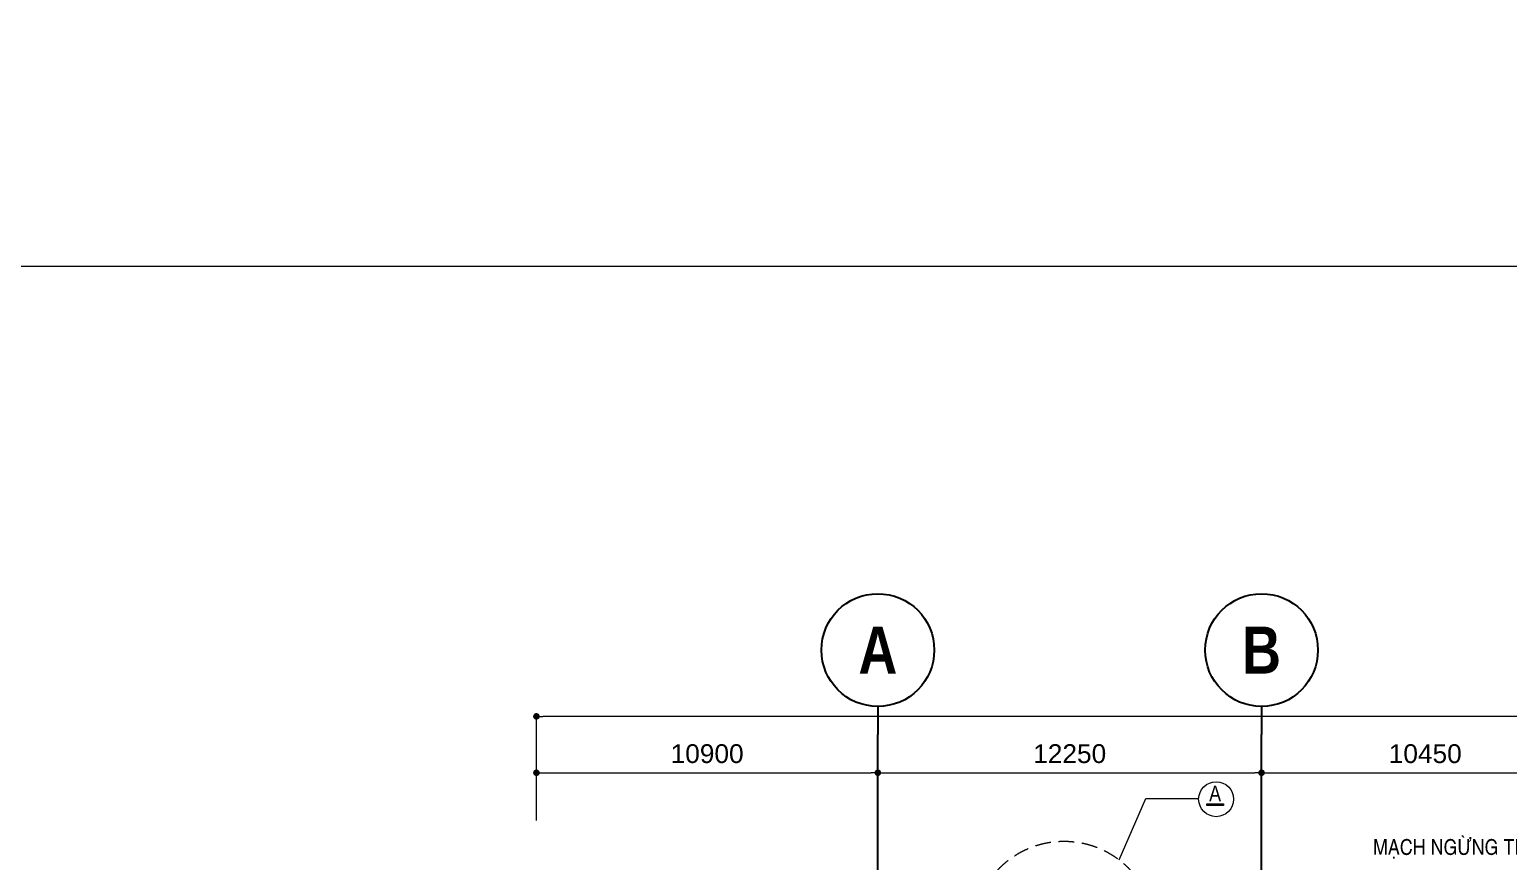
# Model space of a CAD drawing. Header units: millimetres. Extents: x 2356525 to 2927188, y -665534 to -417818.
# Drawn here: x 2675209 to 2722420, y -444375 to -417818 of the extents above; entities that cross this region are included whole.
import ezdxf
from ezdxf.enums import TextEntityAlignment as Align
from ezdxf.xclip import XClip

# ---------------------------------------------------------------- set-up
doc = ezdxf.new("R2010")
doc.units = ezdxf.units.MM
doc.header["$LTSCALE"] = 200
doc.header["$MEASUREMENT"] = 0
doc.header["$XCLIPFRAME"] = 0
for name, pattern in [('CHG_XX_Cot_Ham 2$0$MB_Luoi truc$0$HTT Hidden 21', [3, 2, -1]), ('CHG_XX_Luoi truc$0$MB_Luoi truc$0$Center101', [13, 10, -1, 1, -1]), ('HIDDEN', [0.375, 0.25, -0.125])]:
    doc.linetypes.add(name, pattern=pattern)
doc.layers.get('0').update_dxf_attribs({"lineweight": 9})
doc.layers.get('Defpoints').update_dxf_attribs({"color": 10, "lineweight": 0})
for name, color, linetype, lineweight in [('CHG_XX_Cot_Ham 2$0$MB_Luoi truc$0$Dim 300', 1, 'Continuous', 5), ('CHG_XX_Cot_Ham 2$0$NS-Pier-H2', 150, 'Continuous', 13), ('CHG_XX_Damsan_Ham 2$0$CHG_XX_Damsan_Ham 2$0$CHG_XX_Damsan_Ham 2$0$Start net bao', 3, 'Continuous', 18), ('CHG_XX_Damsan_Ham 2$0$CHG_XX_Damsan_Ham 2$0$DBAO', 3, 'Continuous', 13), ('CHG_XX_Damsan_Ham 2$0$CHG_XX_Damsan_Ham 2$0$Start net bao', 3, 'Continuous', 18), ('CHG_XX_Damsan_Ham 2$0$HATCH', 57, 'Continuous', 9), ('DBAO', 90, 'Continuous', 13), ('DMo', 9, 'HIDDEN', 9), ('STICK', 1, 'Continuous', 9), ('TEXT P X', 1, 'Continuous', 9)]:
    doc.layers.add(name, color=color, linetype=linetype, lineweight=lineweight)
doc.layers.add('CHG_XX_Luoi truc$0$Grid', color=34, linetype='Continuous')
doc.layers.add('CHG_XX_Luoi truc$0$Grid Line', color=251, linetype='CHG_XX_Luoi truc$0$MB_Luoi truc$0$Center101')
doc.styles.add('CHG_XX_Cot_Ham 2$0$MB_Luoi truc$0$Arial_C', font='arial.ttf')
doc.styles.add('CHG_XX_Luoi truc$0$MB_Luoi truc$0$Grid A-F$0$VNI-HelveCB', font='')
doc.styles.add('TTP-HelCon', font='')
doc.styles.get('CHG_XX_Luoi truc$0$MB_Luoi truc$0$Grid A-F$0$VNI-HelveCB').set_extended_font_data('VNI-Helve-Condense', bold=True)
doc.styles.get('TTP-HelCon').set_extended_font_data('VNI-Helve-Condense')
doc.dimstyles.new('CHG_XX_Cot_Ham 2$0$MB_Luoi truc$0$Dim 300 (A1-A2)', dxfattribs={"dimscale": 300, "dimtxt": 2, "dimasz": 0.7, "dimexe": 0, "dimexo": 1, "dimgap": 1, "dimtad": 1, "dimdec": 0, "dimzin": 12, "dimdsep": 46, "dimtxsty": 'CHG_XX_Cot_Ham 2$0$MB_Luoi truc$0$Arial_C', "dimblk": 'CHG_XX_Cot_Ham 2$0$MB_Luoi truc$0$_Dot', "dimcen": 1, "dimclrd": 256, "dimclre": 256, "dimclrt": 3, "dimadec": 0, "dimazin": 0, "dimtfac": 1, "dimtdec": 0, "dimtix": 1, "dimtmove": 2, "dimatfit": 3, "dimldrblk": 'CHG_XX_Cot_Ham 2$0$MB_Luoi truc$0$HTT Arrow 30', "dimfxl": 1, "dimtolj": 1, "dimtzin": 0, "dimarcsym": 0})
doc.dimstyles.new('TTP-100', dxfattribs={"dimscale": 100, "dimtxt": 2.5, "dimasz": 1, "dimexe": 1, "dimexo": 0, "dimgap": 0.09, "dimtad": 0, "dimdec": 4, "dimrnd": 1, "dimdsep": 46, "dimtxsty": 'TTP-HelCon', "dimblk": 'Stick', "dimcen": 0.09, "dimdle": 1.5, "dimclrd": 256, "dimclre": 256, "dimclrt": 7, "dimadec": 0, "dimazin": 0, "dimtfac": 1, "dimtdec": 4, "dimtix": 1, "dimtmove": 0, "dimatfit": 3, "dimfxl": 1, "dimtvp": 1, "dimtolj": 1, "dimtzin": 0, "dimlwd": -1, "dimlwe": -1, "dimarcsym": 1})

# ---------------------------------------------------------------- blocks, each defined once
blk = doc.blocks.new('Stick')
at = {"layer": 'STICK'}
h = blk.add_hatch(color=256, dxfattribs=at)
edge = h.paths.add_edge_path()
edge.add_line((0.3, 0.5), (-0.5, -0.3))
edge.add_arc((-0.4, -0.4), 0.141, 135, 315)
edge.add_line((-0.3, -0.5), (0.5, 0.3))
edge.add_arc((0.4, 0.4), 0.141, 315, 495)
blk.add_line((1, 0), (-1, 0), dxfattribs=at)
blk.add_lwpolyline([(0.3, 0.5), (-0.5, -0.3, 1), (-0.3, -0.5), (0.5, 0.3, 1), (0.3, 0.5, 1)], format="xyb", dxfattribs=at)
blk = doc.blocks.new('CHG_XX_Cot_Ham 2$0$MB_Luoi truc$0$_Dot')
at = {"color": 0, "linetype": 'ByBlock', "lineweight": -2}
blk.add_line((-0.5, 0), (-1, 0), dxfattribs=at)
at = {"color": 0, "linetype": 'ByBlock', "const_width": 0.5}
blk.add_lwpolyline([(-0.25, 0, 1), (0.25, 0, 1)], format="xyb", close=True, dxfattribs=at)
blk = doc.blocks.new('*D791')
at = {"layer": 'CHG_XX_Cot_Ham 2$0$MB_Luoi truc$0$Dim 300', "lineweight": -2, "transparency": 16777216}
for p, q in [((-10900, 166908), (-10900, 168437)), ((-10690, 168437), (-210, 168437)), ((0, 166908), (0, 168437))]:
    blk.add_line(p, q, dxfattribs=at)
at = {"layer": 'Defpoints', "color": 0, "transparency": 16777216}
for p in [(0, 168437), (-10900, 166608), (0, 166608)]:
    blk.add_point(p, dxfattribs=at)
at = {"layer": 'CHG_XX_Cot_Ham 2$0$MB_Luoi truc$0$Dim 300', "lineweight": -2, "transparency": 16777216, "xscale": 210, "yscale": 210, "zscale": 210, "rotation": 180}
blk.add_blockref('CHG_XX_Cot_Ham 2$0$MB_Luoi truc$0$_Dot', (-10900, 168437), dxfattribs=at)
at = {"layer": 'CHG_XX_Cot_Ham 2$0$MB_Luoi truc$0$Dim 300', "lineweight": -2, "transparency": 16777216, "xscale": 210, "yscale": 210, "zscale": 210}
blk.add_blockref('CHG_XX_Cot_Ham 2$0$MB_Luoi truc$0$_Dot', (0, 168437), dxfattribs=at)
at = {"layer": 'CHG_XX_Cot_Ham 2$0$MB_Luoi truc$0$Dim 300', "color": 3, "transparency": 16777216, "insert": (-5450, 169043), "char_height": 600, "attachment_point": 5, "style": 'CHG_XX_Cot_Ham 2$0$MB_Luoi truc$0$Arial_C'}
blk.add_mtext('\\A1;10900', dxfattribs=at)
blk = doc.blocks.new('CHG_XX_Cot_Ham 2$0$MB_Luoi truc$0$HTT Arrow 30')
blk.add_hatch(color=256).paths.add_polyline_path([(-2.5, 0.375), (-2.5, -0.375), (0, 0)])
at = {"color": 0, "linetype": 'ByBlock', "lineweight": -2}
for p, q in [((0, 0), (-2.5, 0.375)), ((-2.5, -0.375), (-2.5, 0.375)), ((0, 0), (-2.5, -0.375))]:
    blk.add_line(p, q, dxfattribs=at)
blk = doc.blocks.new('*D792')
at = {"layer": 'CHG_XX_Cot_Ham 2$0$MB_Luoi truc$0$Dim 300', "lineweight": -2, "transparency": 16777216}
for p, q in [((0, 166908), (0, 168437)), ((210, 168437), (12040, 168437)), ((12250, 166908), (12250, 168437))]:
    blk.add_line(p, q, dxfattribs=at)
at = {"layer": 'Defpoints', "color": 0, "transparency": 16777216}
for p in [(12250, 168437), (0, 166608), (12250, 166608)]:
    blk.add_point(p, dxfattribs=at)
at = {"layer": 'CHG_XX_Cot_Ham 2$0$MB_Luoi truc$0$Dim 300', "lineweight": -2, "transparency": 16777216, "xscale": 210, "yscale": 210, "zscale": 210, "rotation": 180}
blk.add_blockref('CHG_XX_Cot_Ham 2$0$MB_Luoi truc$0$_Dot', (0, 168437), dxfattribs=at)
at = {"layer": 'CHG_XX_Cot_Ham 2$0$MB_Luoi truc$0$Dim 300', "lineweight": -2, "transparency": 16777216, "xscale": 210, "yscale": 210, "zscale": 210}
blk.add_blockref('CHG_XX_Cot_Ham 2$0$MB_Luoi truc$0$_Dot', (12250, 168437), dxfattribs=at)
at = {"layer": 'CHG_XX_Cot_Ham 2$0$MB_Luoi truc$0$Dim 300', "color": 3, "transparency": 16777216, "insert": (6125, 169043), "char_height": 600, "attachment_point": 5, "style": 'CHG_XX_Cot_Ham 2$0$MB_Luoi truc$0$Arial_C'}
blk.add_mtext('\\A1;12250', dxfattribs=at)
blk = doc.blocks.new('*D793')
at = {"layer": 'CHG_XX_Cot_Ham 2$0$MB_Luoi truc$0$Dim 300', "lineweight": -2, "transparency": 16777216}
for p, q in [((12250, 166908), (12250, 168437)), ((12460, 168437), (22490, 168437)), ((22700, 166908), (22700, 168437))]:
    blk.add_line(p, q, dxfattribs=at)
at = {"layer": 'Defpoints', "color": 0, "transparency": 16777216}
for p in [(22700, 168437), (12250, 166608), (22700, 166608)]:
    blk.add_point(p, dxfattribs=at)
at = {"layer": 'CHG_XX_Cot_Ham 2$0$MB_Luoi truc$0$Dim 300', "lineweight": -2, "transparency": 16777216, "xscale": 210, "yscale": 210, "zscale": 210, "rotation": 180}
blk.add_blockref('CHG_XX_Cot_Ham 2$0$MB_Luoi truc$0$_Dot', (12250, 168437), dxfattribs=at)
at = {"layer": 'CHG_XX_Cot_Ham 2$0$MB_Luoi truc$0$Dim 300', "lineweight": -2, "transparency": 16777216, "xscale": 210, "yscale": 210, "zscale": 210}
blk.add_blockref('CHG_XX_Cot_Ham 2$0$MB_Luoi truc$0$_Dot', (22700, 168437), dxfattribs=at)
at = {"layer": 'CHG_XX_Cot_Ham 2$0$MB_Luoi truc$0$Dim 300', "color": 3, "transparency": 16777216, "insert": (17475, 169043), "char_height": 600, "attachment_point": 5, "style": 'CHG_XX_Cot_Ham 2$0$MB_Luoi truc$0$Arial_C'}
blk.add_mtext('\\A1;10450', dxfattribs=at)
blk = doc.blocks.new('*D804')
at = {"layer": 'CHG_XX_Cot_Ham 2$0$MB_Luoi truc$0$Dim 300', "lineweight": -2, "transparency": 16777216}
for p, q in [((-10900, 166908), (-10900, 170237)), ((105840, 170237), (-10690, 170237)), ((106050, 166908), (106050, 170237))]:
    blk.add_line(p, q, dxfattribs=at)
at = {"layer": 'Defpoints', "color": 0, "transparency": 16777216}
for p in [(-10900, 170237), (-10900, 166608), (106050, 166608)]:
    blk.add_point(p, dxfattribs=at)
at = {"layer": 'CHG_XX_Cot_Ham 2$0$MB_Luoi truc$0$Dim 300', "lineweight": -2, "transparency": 16777216, "xscale": 210, "yscale": 210, "zscale": 210, "rotation": 180}
blk.add_blockref('CHG_XX_Cot_Ham 2$0$MB_Luoi truc$0$_Dot', (-10900, 170237), dxfattribs=at)
at = {"layer": 'CHG_XX_Cot_Ham 2$0$MB_Luoi truc$0$Dim 300', "lineweight": -2, "transparency": 16777216, "xscale": 210, "yscale": 210, "zscale": 210}
blk.add_blockref('CHG_XX_Cot_Ham 2$0$MB_Luoi truc$0$_Dot', (106050, 170237), dxfattribs=at)
at = {"layer": 'CHG_XX_Cot_Ham 2$0$MB_Luoi truc$0$Dim 300', "color": 3, "transparency": 16777216, "insert": (47575, 170843), "char_height": 600, "attachment_point": 5, "style": 'CHG_XX_Cot_Ham 2$0$MB_Luoi truc$0$Arial_C'}
blk.add_mtext('\\A1;116950', dxfattribs=at)
blk = doc.blocks.new('*U835')
at = {"layer": 'CHG_XX_Luoi truc$0$Grid', "lineweight": -2}
blk.add_line((0, 611), (0, 608), dxfattribs=at)
blk.add_circle((0, 617), 6, dxfattribs=at)
at = {"layer": 'CHG_XX_Luoi truc$0$Grid Line'}
blk.add_line((0, 0), (0, 608), dxfattribs=at)
at = {"layer": 'CHG_XX_Luoi truc$0$Grid', "lineweight": -2, "style": 'CHG_XX_Luoi truc$0$MB_Luoi truc$0$Grid A-F$0$VNI-HelveCB'}
for tag, p in [('GRIDSUB', (0, 617)), ('GRID', (0, -9))]:
    blk.add_attdef(tag, text='', height=5, dxfattribs=at).set_placement(p, align=Align.MIDDLE)
blk = doc.blocks.new('*U836')
at = {"layer": 'CHG_XX_Luoi truc$0$Grid', "lineweight": -2}
blk.add_line((0, 611), (0, 608), dxfattribs=at)
blk.add_circle((0, 617), 6, dxfattribs=at)
at = {"layer": 'CHG_XX_Luoi truc$0$Grid Line'}
blk.add_line((0, 0), (0, 608), dxfattribs=at)
at = {"layer": 'CHG_XX_Luoi truc$0$Grid', "lineweight": -2, "style": 'CHG_XX_Luoi truc$0$MB_Luoi truc$0$Grid A-F$0$VNI-HelveCB'}
for tag, p in [('GRIDSUB', (0, 617)), ('GRID', (0, -9))]:
    blk.add_attdef(tag, text='', height=5, dxfattribs=at).set_placement(p, align=Align.MIDDLE)
blk = doc.blocks.new('CHG_XX_Luoi truc')
at = {"layer": 'CHG_XX_Luoi truc$0$Grid'}
ref = blk.add_blockref('*U836', (0, -12747), dxfattribs=dict(at, xscale=300, yscale=300, zscale=300))
ref.add_attrib('GRIDSUB', 'A', dxfattribs={"lineweight": -2, "height": 1500, "style": 'CHG_XX_Luoi truc$0$MB_Luoi truc$0$Grid A-F$0$VNI-HelveCB'}).set_placement((0, 172353), align=Align.MIDDLE)
ref = blk.add_blockref('*U835', (12250, -12747), dxfattribs=dict(at, xscale=300, yscale=300, zscale=300))
ref.add_attrib('GRIDSUB', 'B', dxfattribs={"lineweight": -2, "height": 1500, "style": 'CHG_XX_Luoi truc$0$MB_Luoi truc$0$Grid A-F$0$VNI-HelveCB'}).set_placement((12250, 172353), align=Align.MIDDLE)
blk = doc.blocks.new('CHG_XX_Cot_Ham 2')
at = {"layer": 'CHG_XX_Cot_Ham 2$0$NS-Pier-H2'}
h = blk.add_hatch(color=256, dxfattribs=at)
h.dxf.hatch_style = 1
h.paths.add_polyline_path([(99639.2, 163400), (-10900, 163400), (-10900, 85450), (-300, 85450), (-300, 84050), (32350, 84050), (32350, -9000), (103575.5, -9000), (106050, -6022), (106050, 158254.3)])
h.paths.add_polyline_path([(99533.7, 163100), (105750, 158110.4), (105750, 90450), (105650, 90450), (105750, 90450), (105750, 13850), (105750, 13722.3), (105750, -5913.6), (103434.7, -8700), (93599.8, -8700), (93299.8, -8700), (32650, -8700), (32650, 84350), (0, 84350), (0, 85750), (-10600, 85750), (-10600, 163100), (93600, 163100)], flags=16)
at = {"layer": 'CHG_XX_Cot_Ham 2$0$NS-Pier-H2', "linetype": 'CHG_XX_Cot_Ham 2$0$MB_Luoi truc$0$HTT Hidden 21'}
blk.add_lwpolyline([(99639.2, 163400), (106050, 158254.3), (106050, -6022), (103575.5, -9000), (32350, -9000), (32350, 84050), (-300, 84050), (-300, 85450), (-10900, 85450), (-10900, 163400)], close=True, dxfattribs=at)
at = {"layer": 'CHG_XX_Cot_Ham 2$0$NS-Pier-H2'}
blk.add_blockref('CHG_XX_Luoi truc', (0, 0), dxfattribs=at)
at = {"layer": 'CHG_XX_Cot_Ham 2$0$MB_Luoi truc$0$Dim 300'}
for base, p1, p2, picture, middle in [((-10900, 170237), (106050, 166608.3), (-10900, 166608.3), '*D804', (47575, 170843.4)), ((0, 168437), (-10900, 166608.3), (0, 166608.3), '*D791', (-5450, 169043.4)), ((12250, 168437), (0, 166608.3), (12250, 166608.3), '*D792', (6125, 169043.4)), ((22700, 168437), (12250, 166608.3), (22700, 166608.3), '*D793', (17475, 169043.4))]:
    dim = blk.add_linear_dim(base=base, p1=p1, p2=p2, dimstyle='CHG_XX_Cot_Ham 2$0$MB_Luoi truc$0$Dim 300 (A1-A2)', dxfattribs=at)
    dim.commit()
    dim.dimension.update_dxf_attribs({"geometry": picture, "text_midpoint": middle})
blk = doc.blocks.new('CHG_XX_Damsan_Ham 2', base_point=(3089256, -609981))
at = {"layer": 'CHG_XX_Damsan_Ham 2$0$CHG_XX_Damsan_Ham 2$0$CHG_XX_Damsan_Ham 2$0$Start net bao'}
blk.add_lwpolyline([(-10900, 163400), (99639, 163400), (106050, 158250), (106050, -6022), (103576, -9000), (32350, -9000), (32350, 84050), (-300, 84050)], dxfattribs=at)
at = {"layer": 'CHG_XX_Damsan_Ham 2$0$CHG_XX_Damsan_Ham 2$0$Start net bao'}
blk.add_lwpolyline([(-10900, 163400), (99639, 163400), (106050, 158250), (106050, -6022), (103576, -9000), (32350, -9000), (32350, 84050), (-300, 84050)], dxfattribs=at)
at = {"layer": 'CHG_XX_Damsan_Ham 2$0$CHG_XX_Damsan_Ham 2$0$DBAO'}
blk.add_blockref('CHG_XX_Cot_Ham 2', (0, 0), dxfattribs=at)
at = {"layer": 'CHG_XX_Damsan_Ham 2$0$HATCH'}
blk.add_blockref('CHG_XX_Cot_Ham 2', (0, 0), dxfattribs=at)

msp = doc.modelspace()

# ---------------------------------------------------------------- hatches: boundary and pattern name
at = {"layer": 'TEXT P X'}
h = msp.add_hatch(color=256, dxfattribs=at)
h.dxf.hatch_style = 1
h.paths.add_polyline_path([(2713329, -442589.5), (2713329, -442540.5), (2712789.6, -442540.5), (2712789.6, -442589.5)])

# ---------------------------------------------------------------- linework, layer by layer
at = {"layer": 'Defpoints'}
msp.add_lwpolyline([(2618120.8, -425369.7), (2927188.3, -425369.7), (2927188.3, -643664.7), (2618120.8, -643664.7)], close=True, dxfattribs=at)
at = {"layer": 'DMo', "linetype": 'Continuous'}
msp.add_circle((2713089.5, -442387.4), 558.7, dxfattribs=at)
at = {"layer": 'DMo', "ltscale": 10}
msp.add_circle((2708231.4, -446631.4), 2901.3, dxfattribs=at)
at = {"layer": 'TEXT P X'}
msp.add_lwpolyline([(2712789.6, -442540.5), (2713329, -442540.5), (2713329, -442589.5), (2712789.6, -442589.5)], close=True, dxfattribs=at)

# ---------------------------------------------------------------- block references
msp.add_blockref('CHG_XX_Damsan_Ham 2', (5791545.2, -1219962))
ref = msp.add_blockref('CHG_XX_Damsan_Ham 2', (14645813.1, -2852377.3), dxfattribs=dict(xscale=4, yscale=4, zscale=4))
XClip(ref).set_block_clipping_path([(88044.093317966, -9310.2364550614), (91922.3408475821, -6235.1632990871)])
at = {"layer": 'DBAO'}
msp.add_blockref('CHG_XX_Cot_Ham 2', (2702289.2, -609981), dxfattribs=at)

# ---------------------------------------------------------------- texts
at = {"layer": 'TEXT P X', "style": 'TTP-HelCon'}
msp.add_text('A', height=500, dxfattribs=at).set_placement((2712865.1, -442455.9))
msp.add_text('MAÏCH NGÖØNG THI COÂNG', height=500, dxfattribs=at).set_placement((2721578, -444163.3, 4036.1), align=Align.CENTER)

# ---------------------------------------------------------------- leaders
at = {"layer": 'DMo', "linetype": 'Continuous'}
msp.add_leader([(2709993, -444326), (2710845.7, -442361.6), (2712531.3, -442361.6)], dimstyle='TTP-100', override={"dimgap": 0.09, "dimtad": 0, "dimfxl": 3.75, "dimfxlon": 1}, dxfattribs=at)

doc.saveas('drawing.dxf')
